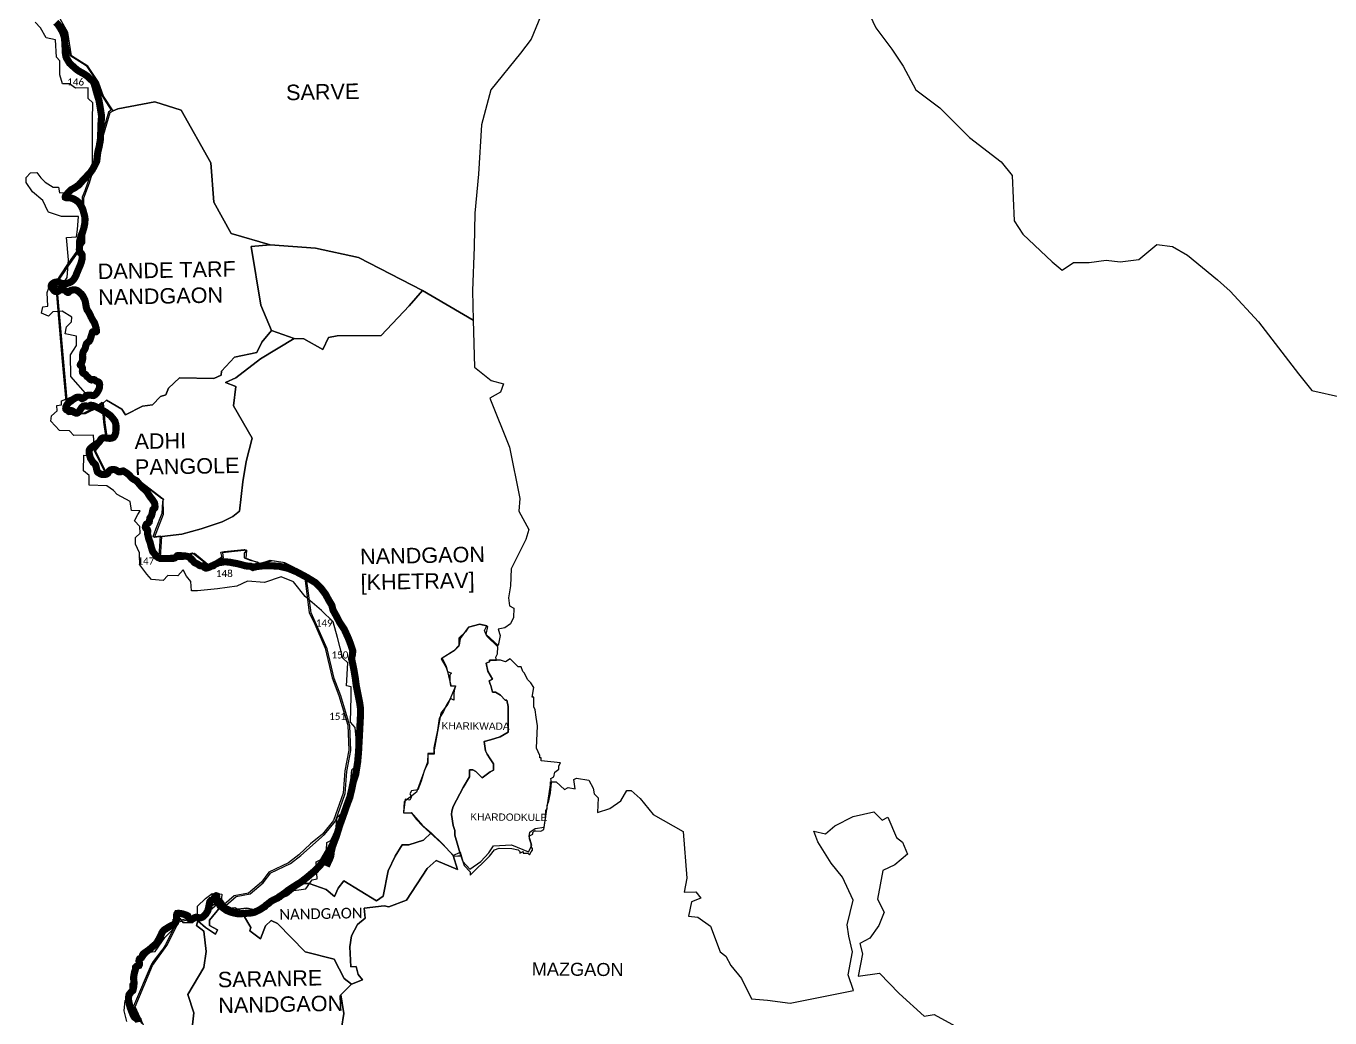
# Model space of a CAD drawing. Header units: metres. Extents: x 0 to 561379, y 0 to 4092696.
# Drawn here: x 278616 to 287780, y 2031802 to 2038773 of the extents above; entities that cross this region are included whole.
import ezdxf

# ---------------------------------------------------------------- set-up
doc = ezdxf.new("R2010")
doc.units = ezdxf.units.M
for name, color, linetype in [('ARTIFICIALLY PROTECTED', 10, 'Continuous'), ('COASTLINE', 5, 'Continuous'), ('ddddd', 7, 'Continuous'), ('DISTRICT BOUNDRY', 86, 'Continuous'), ('TALUKA BOUNDRY', 150, 'Continuous'), ('village', 32, 'Continuous'), ('VILLAGE NAME', 250, 'Continuous')]:
    doc.layers.add(name, color=color, linetype=linetype)
doc.styles.get("Standard").update_dxf_attribs({"font": 'calibri.ttf'})

msp = doc.modelspace()

# ---------------------------------------------------------------- linework, layer by layer
at = {"layer": 'ARTIFICIALLY PROTECTED', "const_width": 50, "flags": 128}
for points in [[(278957.6, 2038479.2), (278974.2, 2038465.3), (278986, 2038457.2), (279026.8, 2038434.4), (279047.8, 2038419.6), (279067, 2038401), (279080.5, 2038388.9), (279090.4, 2038377.9), (279093.1, 2038372), (279097.7, 2038355.9), (279101.9, 2038341.9), (279107.2, 2038320.8), (279107.7, 2038319.3)], [(279475.6, 2035178.1), (279476, 2035175.7), (279477.3, 2035169.1), (279479.7, 2035163.3), (279488, 2035142.8), (279488, 2035142.8), (279491.1, 2035128.2), (279496.9, 2035106.8), (279502.1, 2035089.6), (279504.9, 2035080.2), (279511, 2035073), (279529.1, 2035050.7), (279533, 2035045.6), (279542.9, 2035038), (279549.3, 2035035.8), (279558.7, 2035031.5), (279573.7, 2035030.5), (279610.3, 2035031.4), (279627.6, 2035031.7), (279627.9, 2035031.7)], [(279678.1, 2035050.3), (279678.2, 2035050.4), (279683.9, 2035052), (279692.5, 2035052.4), (279711.2, 2035050.1), (279721.2, 2035049.7), (279737.2, 2035048.2), (279744, 2035047), (279754.9, 2035044), (279767.8, 2035035.6), (279775.2, 2035029.7), (279777.7, 2035027.6), (279779, 2035022.5), (279786.8, 2035017.6), (279795.1, 2035005.5), (279801.5, 2035001), (279820, 2034992.7), (279823.4, 2034990.5), (279829, 2034985.5), (279835.8, 2034981.5), (279844.1, 2034979.3), (279860.3, 2034979.8), (279864.5, 2034977.5), (279870.2, 2034967.7), (279879, 2034963.3), (279889.9, 2034964.9), (279907.4, 2034971.4), (279921.1, 2034979.2), (279925.9, 2034978.6), (279928.5, 2034978.8), (279931, 2034979.7), (279933.5, 2034981.5), (279937.6, 2034986.6), (279964.2, 2034999.3), (279973.7, 2035002.3), (279992.8, 2035004.7), (280003.8, 2035006.7), (280021.6, 2035007.3), (280042.9, 2035005.1), (280055.2, 2035003.5), (280072.2, 2034999.8), (280094.6, 2034996), (280130.4, 2034987.3), (280144, 2034983.1), (280148.9, 2034981.8), (280159.7, 2034978.8), (280174.5, 2034977.7), (280183.5, 2034977.1), (280193.4, 2034976.2), (280210.2, 2034967.9), (280214.1, 2034969.4), (280222.8, 2034971), (280224, 2034972.6), (280245.4, 2034975.5), (280291.6, 2034980.6), (280298, 2034980.5)], [(280771.7, 2034673.9), (280773.2, 2034667.7), (280797.1, 2034625.4), (280820.1, 2034580.8), (280821, 2034579.4)], [(280903.2, 2034409.2), (280911.8, 2034382.9), (280910.1, 2034358.5), (280906.5, 2034342.8)], [(280933.6, 2034158.6), (280936.6, 2034135.7), (280941.9, 2034108.6), (280951.3, 2034062.3), (280960.8, 2034015.9), (280966.3, 2033973.7), (280965.3, 2033914.4), (280956.8, 2033752), (280952.5, 2033672.5), (280951.3, 2033658.6)], [(280951.3, 2033658.6), (280946.4, 2033602.3), (280932.8, 2033515), (280914.9, 2033460.9), (280905.8, 2033414.4), (280890.9, 2033351.7), (280873.9, 2033307.3), (280855.6, 2033254.8), (280836.5, 2033200.6), (280819.9, 2033154.5), (280794.8, 2033073.5), (280786, 2033052.1), (280768.4, 2033004), (280759.8, 2032965.7), (280759.2, 2032953.6), (280757, 2032939.4), (280750.4, 2032921.5), (280726, 2032868.8)]]:
    msp.add_lwpolyline(points, dxfattribs=at)
at = {"layer": 'COASTLINE', "const_width": 50, "flags": 128}
msp.add_lwpolyline([(278824.9, 2038799.9), (278840.7, 2038783), (278854.2, 2038762.5), (278865.3, 2038743.2), (278874.1, 2038726.3), (278882.5, 2038701.9), (278885.6, 2038687.9), (278887.5, 2038665.6), (278890.1, 2038616.5), (278891.9, 2038582), (278895.5, 2038558.6), (278901, 2038546.5), (278921.8, 2038511.6), (278949, 2038487.1), (278957.6, 2038479.2), (278974.2, 2038465.3), (278986, 2038457.2), (279026.8, 2038434.4), (279047.8, 2038419.6), (279067, 2038401), (279080.5, 2038388.9), (279090.4, 2038377.9), (279093.1, 2038372), (279097.7, 2038355.9), (279101.9, 2038341.9), (279107.2, 2038320.8), (279119.7, 2038278.4), (279128.2, 2038249.6), (279133.4, 2038220), (279138.6, 2038188.6), (279145.2, 2038147.3), (279145, 2038124), (279144.6, 2038112.5), (279143.7, 2038103.6), (279142.2, 2038092.6), (279140.2, 2038023), (279138.5, 2037984.3), (279136.5, 2037962.1), (279134.6, 2037954.8), (279133.5, 2037950.7), (279132.9, 2037946.8), (279129.8, 2037926.6), (279120.7, 2037891.7), (279117.1, 2037867.8), (279114.3, 2037838.6), (279111.4, 2037820.6), (279105, 2037808.5), (279088.4, 2037776.2), (279080.1, 2037761.5), (279073.5, 2037753), (279063.6, 2037739.2), (279052.9, 2037728.9), (279035, 2037709.9), (279020.9, 2037696.1), (278995.7, 2037666.8), (278983.9, 2037654.4), (278972.8, 2037647.3), (278957.6, 2037636.3), (278939.3, 2037626.6), (278930.4, 2037622), (278900.4, 2037589.4), (278894.1, 2037582.4), (278890.9, 2037573.5), (278891.3, 2037570), (278897, 2037567.2), (278909.7, 2037567), (278924.4, 2037565.8), (278941.1, 2037561.8), (278954.3, 2037556.1), (278967.8, 2037547.8), (278976.6, 2037541.3), (278989.6, 2037528.1), (279002.1, 2037510.8), (279014.1, 2037485.5), (279021.9, 2037457.5), (279026.9, 2037438.9), (279029.7, 2037419.8), (279029.4, 2037400.9), (279027, 2037378.2), (279022.2, 2037355.6), (279011.3, 2037320.2), (279003.9, 2037303.5), (278995.8, 2037275.3), (278992.2, 2037261.6), (278990.5, 2037250.1), (278991.7, 2037236), (278991.7, 2037219.4), (278990, 2037202.4), (278991.2, 2037190.8), (278993.3, 2037183.1), (278995.8, 2037180), (278998.4, 2037178.9), (279002.1, 2037177.5), (279006, 2037173.4), (279009.5, 2037165.8), (279010.6, 2037154.9), (279009.4, 2037135.7), (279003.8, 2037112.8), (278995.2, 2037089.9), (278988.1, 2037073.8), (278980.8, 2037055.8), (278972.5, 2037036.8), (278965.9, 2037018.7), (278958.7, 2037005.4), (278950.8, 2036993.6), (278944.9, 2036986.2), (278938.1, 2036980.3), (278928.5, 2036974), (278919, 2036969.8), (278911.7, 2036967.1), (278902.6, 2036964.3), (278894.5, 2036962.8), (278887.1, 2036962.4), (278879.1, 2036962.7), (278873.1, 2036963), (278866.6, 2036964.1), (278858.1, 2036967.3), (278850.1, 2036971), (278843.6, 2036973.9), (278835.8, 2036974.8), (278820.9, 2036972.7), (278812.7, 2036970.1), (278806, 2036965.8), (278800.6, 2036961.4), (278795.8, 2036956.5), (278793.4, 2036952.4), (278792, 2036944.8), (278793.4, 2036938.1), (278797.9, 2036932.6), (278803, 2036926.4), (278807.3, 2036920.4), (278809.8, 2036916.6), (278813.3, 2036912.4), (278818, 2036909.6), (278823.7, 2036907.6), (278829.6, 2036906.6), (278834.7, 2036906.5), (278840.8, 2036909), (278847, 2036913.3), (278854.7, 2036918.1), (278861.6, 2036920.8), (278866.9, 2036921.1), (278874.7, 2036920.4), (278884.6, 2036917.4), (278890.4, 2036914.6), (278896.9, 2036909.1), (278903.8, 2036903.6), (278907.6, 2036901.6), (278911.5, 2036901), (278913.7, 2036901.6), (278918, 2036906), (278922.5, 2036910.8), (278928.3, 2036914.1), (278933.5, 2036916.3), (278941.5, 2036918), (278950.1, 2036919), (278959.6, 2036919), (278967.1, 2036917.3), (278975.3, 2036914), (278985, 2036907.3), (278994.5, 2036899.2), (279004.7, 2036889.4), (279013.6, 2036877.9), (279021.2, 2036863), (279027.7, 2036851.2), (279031.9, 2036836.3), (279035.6, 2036816.4), (279037.9, 2036799.2), (279044.2, 2036779.3), (279055, 2036764.1), (279066.2, 2036743.1), (279070.8, 2036731.4), (279081.9, 2036710.1), (279095.4, 2036689), (279102.4, 2036670), (279107.1, 2036652.9), (279109.3, 2036640.8), (279109.3, 2036626.4), (279107.7, 2036625), (279100.8, 2036624.3), (279095.2, 2036625.6), (279088.9, 2036626.1), (279084.8, 2036624.8), (279082.1, 2036621.7), (279073.6, 2036594.4), (279067.6, 2036574.7), (279064.7, 2036566.6), (279060.1, 2036558.6), (279053.8, 2036553.9), (279049.9, 2036550.9), (279042.5, 2036543.7), (279039.1, 2036538.6), (279034.2, 2036522.5), (279032.5, 2036512.9), (279029.9, 2036504.5), (279027.1, 2036499.3), (279021.1, 2036491.6), (279017.3, 2036484.9), (279014.8, 2036477), (279012.6, 2036460.5), (279013.9, 2036443.6), (279013.6, 2036434.4), (279011.5, 2036422.6), (279008.8, 2036413.1), (279003.8, 2036403.7), (279000.6, 2036399), (278997.9, 2036394.8), (278996.9, 2036392.4), (278997.1, 2036389.7), (278998.7, 2036387.8), (279003.1, 2036385.4), (279007.3, 2036381.1), (279011.7, 2036370.2), (279012.9, 2036357.8), (279011.2, 2036347.8), (279012.1, 2036340.3), (279014.5, 2036335.8), (279018.9, 2036332.5), (279025.2, 2036328.9), (279031.5, 2036325.8), (279035.8, 2036322.3), (279038.8, 2036317.6), (279044.2, 2036309.6), (279049.9, 2036305.9), (279059.3, 2036297.3), (279063.8, 2036292.8), (279069.5, 2036288.2), (279076.1, 2036286.1), (279083.7, 2036288.3), (279087.9, 2036288.8), (279092.8, 2036288.6), (279098, 2036286.2), (279104, 2036281.1), (279108.9, 2036277.6), (279114, 2036275.6), (279120.4, 2036273.1), (279125.7, 2036270.2), (279129.1, 2036267.1), (279132.1, 2036260.2), (279132.7, 2036253.3), (279132.5, 2036248.7), (279131.3, 2036232.8), (279128.9, 2036224.5), (279124.5, 2036214.1), (279120.9, 2036207.1), (279113.9, 2036196.7), (279108.5, 2036189.6), (279103.1, 2036184.5), (279097.2, 2036179.8), (279092.9, 2036177.1), (279088.3, 2036176), (279077, 2036177.6), (279067.3, 2036179), (279057.4, 2036179.2), (279050.8, 2036178.7), (279043.8, 2036177.4), (279035.8, 2036173.6), (279032.8, 2036169), (279026.5, 2036163.5), (279021.1, 2036159.8), (279015.2, 2036157.4), (279011.2, 2036155.5), (279008.7, 2036154.9), (279005.3, 2036156.9), (279001.6, 2036160), (278996.4, 2036163.3), (278991.4, 2036164.9), (278979.7, 2036164.9), (278968.9, 2036162.6), (278957.8, 2036156.5), (278939.8, 2036144.7), (278929.7, 2036136.5), (278920.6, 2036130.6), (278911.6, 2036121.7), (278905.3, 2036114.8), (278897.3, 2036101.4), (278894.9, 2036095.6), (278894.2, 2036086.2), (278895.2, 2036081), (278898.2, 2036077.1), (278902.1, 2036074.8), (278908.8, 2036072.9), (278918.1, 2036072.5), (278929.4, 2036071.7), (278938.9, 2036068.9), (278946, 2036064.9), (278953.5, 2036058.3), (278960, 2036055.7), (278967.6, 2036052.9), (278975, 2036053.6), (278978.9, 2036055.3), (278985.1, 2036059.9), (278990.3, 2036066.2), (278995.2, 2036075.1), (279001.4, 2036084.4), (279005.8, 2036091.3), (279011.5, 2036096.8), (279018.5, 2036101.6), (279028.8, 2036103.4), (279036.3, 2036103.4), (279041.8, 2036102.4), (279050.1, 2036100.9), (279053.9, 2036101.6), (279059.9, 2036103.6), (279068.5, 2036107.3), (279076.1, 2036107.3), (279085.2, 2036106.3), (279096.4, 2036102.2), (279109.8, 2036095.9), (279135.6, 2036082.7), (279175.8, 2036059.1), (279207.5, 2036036.3), (279224.7, 2036016.9), (279240, 2035996.5), (279247.2, 2035972.6), (279248, 2035944.7), (279246.7, 2035918.6), (279240.3, 2035897.4), (279235.9, 2035890.1), (279228.8, 2035881.8), (279223.4, 2035879.3), (279214.8, 2035876.3), (279208.4, 2035875.9), (279199.3, 2035875.9), (279189.9, 2035876.8), (279181.5, 2035877.8), (279173.2, 2035879), (279165.7, 2035879.3), (279156.9, 2035878.6), (279148.9, 2035875.9), (279144.3, 2035872.5), (279139.9, 2035866.4), (279134.7, 2035857.7), (279129.8, 2035849.8), (279120.8, 2035842.9), (279104.6, 2035831.9), (279090.9, 2035823.9), (279073.1, 2035810.2), (279065.6, 2035801.7), (279061.7, 2035796.4), (279059.8, 2035792), (279058.5, 2035782.2), (279059, 2035770.3), (279061.2, 2035760.4), (279068.4, 2035735), (279079.2, 2035718.1), (279085.9, 2035706.9), (279092.7, 2035701.4), (279097.9, 2035696.7), (279102, 2035691.3), (279104.9, 2035684.7), (279107.1, 2035677.8), (279109.1, 2035670), (279111.4, 2035659.3), (279114, 2035648.8), (279116.6, 2035641), (279121.1, 2035636.3), (279131.2, 2035630), (279139.4, 2035625.4), (279148.2, 2035622.2), (279158.1, 2035621.4), (279172.3, 2035621.9), (279182.1, 2035624.6), (279191, 2035630.8), (279193.5, 2035634.8), (279197.9, 2035643.7), (279202.2, 2035647.7), (279210.2, 2035653.8), (279216.6, 2035655.4), (279226.1, 2035656.5), (279236.7, 2035655.7), (279244.5, 2035653.9), (279252.1, 2035650.3), (279258.5, 2035644.9), (279264.8, 2035640.9), (279269.1, 2035639.8), (279277.3, 2035639.8), (279283.1, 2035643.1), (279291.3, 2035645.5), (279299.8, 2035645.8), (279309.6, 2035639.7), (279319.6, 2035634.1), (279329.6, 2035626.3), (279339.1, 2035618.3), (279347.1, 2035610), (279358.6, 2035596.9), (279370.3, 2035588.5), (279383.7, 2035581.5), (279392.7, 2035576.4), (279401.7, 2035566.1), (279410.4, 2035555.2), (279428.2, 2035533.8), (279440.2, 2035523.8), (279461.6, 2035504.9), (279467.7, 2035496.2), (279476.9, 2035480.6), (279488.9, 2035462.6), (279502.5, 2035446.6), (279512.3, 2035431.4), (279518.8, 2035420.4), (279521.3, 2035406.8), (279521.6, 2035393.4), (279521.4, 2035387.6), (279519, 2035383.9), (279515, 2035381), (279510.4, 2035378.1), (279507.5, 2035374.7), (279505.6, 2035369.4), (279501.3, 2035346.7), (279496.7, 2035330.5), (279490, 2035321.1), (279485.6, 2035314.4), (279483.7, 2035300.5), (279481.2, 2035287.7), (279476.7, 2035282.1), (279470.8, 2035277.9), (279462.4, 2035273.5), (279457.4, 2035265.6), (279454.5, 2035256), (279453.9, 2035250.7), (279456.5, 2035244.9), (279463.4, 2035238.5), (279468.8, 2035232.8), (279470.6, 2035226.9), (279471, 2035221.1), (279469.5, 2035214.3), (279469.1, 2035209.2), (279469.9, 2035202.3), (279474.1, 2035185.6), (279476, 2035175.7), (279477.3, 2035169.1), (279479.7, 2035163.3), (279488, 2035142.8), (279488, 2035142.8), (279491.1, 2035128.2), (279496.9, 2035106.8), (279502.1, 2035089.6), (279504.9, 2035080.2), (279511, 2035073), (279529.1, 2035050.7), (279533, 2035045.6), (279542.9, 2035038), (279549.3, 2035035.8), (279558.7, 2035031.5), (279573.7, 2035030.5), (279610.3, 2035031.4), (279627.6, 2035031.7), (279650, 2035032.1), (279660.6, 2035034.7), (279672.8, 2035043.6), (279678.2, 2035050.4), (279683.9, 2035052), (279692.5, 2035052.4), (279711.2, 2035050.1), (279721.2, 2035049.7), (279737.2, 2035048.2), (279744, 2035047), (279754.9, 2035044), (279767.8, 2035035.6), (279775.2, 2035029.7), (279777.7, 2035027.6), (279779, 2035022.5), (279786.8, 2035017.6), (279795.1, 2035005.5), (279801.5, 2035001), (279820, 2034992.7), (279823.4, 2034990.5), (279829, 2034985.5), (279835.8, 2034981.5), (279844.1, 2034979.3), (279860.3, 2034979.8), (279864.5, 2034977.5), (279870.2, 2034967.7), (279879, 2034963.3), (279889.9, 2034964.9), (279907.4, 2034971.4), (279921.1, 2034979.2), (279925.9, 2034978.6), (279928.5, 2034978.8), (279931, 2034979.7), (279933.5, 2034981.5), (279937.6, 2034986.6), (279964.2, 2034999.3), (279973.7, 2035002.3), (279992.8, 2035004.7), (280003.8, 2035006.7), (280021.6, 2035007.3), (280042.9, 2035005.1), (280055.2, 2035003.5), (280072.2, 2034999.8), (280094.6, 2034996), (280130.4, 2034987.3), (280144, 2034983.1), (280148.9, 2034981.8), (280159.7, 2034978.8), (280174.5, 2034977.7), (280183.5, 2034977.1), (280193.4, 2034976.2), (280210.2, 2034967.9), (280214.1, 2034969.4), (280222.8, 2034971), (280224, 2034972.6), (280245.4, 2034975.5), (280291.6, 2034980.6), (280338, 2034979.8), (280395.8, 2034976.3), (280458.2, 2034961.7), (280515, 2034938.1), (280589.9, 2034897.9), (280650.2, 2034860.7), (280689, 2034821.8), (280721.7, 2034778.1), (280741.1, 2034741.5), (280764.7, 2034702), (280773.2, 2034667.7), (280797.1, 2034625.4), (280820.1, 2034580.8), (280853.2, 2034531.1), (280879.8, 2034472.5), (280895.8, 2034431.5), (280911.8, 2034382.9), (280910.1, 2034358.5), (280903, 2034327.6), (280909.7, 2034297.7), (280920.6, 2034244.4), (280928.9, 2034194.7), (280936.6, 2034135.7), (280941.9, 2034108.6), (280951.3, 2034062.3), (280960.8, 2034015.9), (280966.3, 2033973.7), (280965.3, 2033914.4), (280956.8, 2033752), (280952.5, 2033672.5), (280946.4, 2033602.3), (280932.8, 2033515), (280914.9, 2033460.9), (280905.8, 2033414.4), (280890.9, 2033351.7), (280873.9, 2033307.3), (280855.6, 2033254.8), (280836.5, 2033200.6), (280819.9, 2033154.5), (280794.8, 2033073.5), (280786, 2033052.1), (280747, 2032975.9), (280719.4, 2032922.5), (280688.8, 2032882), (280650.7, 2032841), (280594.9, 2032793.8), (280550.1, 2032758.2), (280503.9, 2032729.4), (280476.1, 2032711.1), (280456.8, 2032698.7), (280437.8, 2032682.9), (280424.5, 2032673.6), (280416, 2032667), (280394.7, 2032653.6), (280385.9, 2032646.1), (280367.5, 2032637), (280361.2, 2032634.1), (280351.7, 2032629.4), (280340.1, 2032623.3), (280332.6, 2032618), (280317.9, 2032605.4), (280301.6, 2032593.9), (280294.1, 2032584.6), (280282.6, 2032578.4), (280269.8, 2032569.4), (280255.1, 2032560.8), (280222.6, 2032545.3), (280202.3, 2032540.2), (280184.1, 2032538.5), (280147.9, 2032536.1), (280120.1, 2032533.7), (280102.4, 2032534.2), (280080.2, 2032538.4), (280056, 2032544.6), (280024.5, 2032557.4), (279997.6, 2032576.7), (279979.2, 2032589.3), (279971.3, 2032604.8), (279963.6, 2032611.6), (279961.8, 2032616.2), (279960.8, 2032620.1), (279960.4, 2032624.4), (279959.9, 2032629.7), (279959, 2032635.4), (279956.9, 2032640.1), (279954.9, 2032646), (279955.4, 2032651.8), (279955.3, 2032656), (279954.4, 2032659.7), (279951.4, 2032660.6), (279945.3, 2032657.1), (279941.4, 2032652.8), (279938.9, 2032647.6), (279935.4, 2032641), (279930.4, 2032633.6), (279921.9, 2032629.9), (279916.4, 2032628.5), (279906.3, 2032616.7), (279900.2, 2032584.4), (279892.7, 2032554.7), (279880, 2032533.9), (279862.8, 2032516.1), (279853.6, 2032509.2), (279843, 2032505.7), (279834.1, 2032505.3), (279822.3, 2032508.5), (279814.2, 2032509.8), (279806, 2032508.6), (279798.7, 2032505.3), (279792, 2032501), (279785, 2032497.8), (279773.1, 2032495.8), (279766.2, 2032496.5), (279761.3, 2032500.3), (279758.4, 2032506.1), (279756.1, 2032510.4), (279751.6, 2032519.5), (279733.9, 2032527.5), (279714.2, 2032533.4), (279702.3, 2032535.2), (279692.1, 2032536.7), (279685.1, 2032537.1), (279677.6, 2032536.1), (279674.9, 2032531.8), (279673.2, 2032525), (279673.6, 2032512.3), (279673.6, 2032499.3), (279670.7, 2032482.8), (279665.9, 2032471.4), (279661, 2032465.1), (279656.9, 2032461.1), (279648.3, 2032455.6), (279639.5, 2032451.7), (279629.1, 2032446.8), (279607.5, 2032434.1), (279598.3, 2032427.7), (279590.7, 2032423.4), (279582.3, 2032416.8), (279575.6, 2032408.7), (279569.2, 2032397.6), (279564.4, 2032385.4), (279558.7, 2032373.4), (279552.5, 2032362), (279543.5, 2032346), (279536.3, 2032333.6), (279527, 2032320.9), (279514.7, 2032311.1), (279493.8, 2032292.5), (279482.8, 2032283.2), (279466.6, 2032271.6), (279454.4, 2032262.7), (279443.1, 2032254.6), (279435.2, 2032246.4), (279433.2, 2032240.1), (279431.2, 2032231.7), (279427.8, 2032225.8), (279418.9, 2032220.1), (279413.6, 2032217.9), (279410.2, 2032210.8), (279408.9, 2032202), (279410.6, 2032195.5), (279412.8, 2032189.4), (279413.2, 2032183.7), (279412.5, 2032177.2), (279409.5, 2032170.5), (279391.1, 2032164.3), (279384.8, 2032157.7), (279384.1, 2032152.6), (279384.1, 2032142.8), (279382.6, 2032135.9), (279378.2, 2032124), (279376.6, 2032115.2), (279371.7, 2032089.5), (279371.4, 2032073.9), (279373.2, 2032066.4), (279373.9, 2032057.1), (279374.1, 2032046.8), (279373.5, 2032025.6), (279370.7, 2032013.7), (279368.5, 2032002.9), (279366.6, 2031995.2), (279356.4, 2031985.5), (279346.9, 2031975.3), (279340, 2031966), (279337.2, 2031955), (279334.9, 2031936.6), (279335.6, 2031927), (279338.8, 2031913.8), (279342.5, 2031894), (279347.5, 2031874.7), (279357.3, 2031849.1), (279363.1, 2031834.6), (279368.6, 2031821.5), (279371.6, 2031814.9), (279377.1, 2031806.8), (279393.2, 2031796), (279404.6, 2031785.9), (279407.2, 2031772.6)], dxfattribs=at)
at = {"layer": 'DISTRICT BOUNDRY'}
msp.add_polyline3d([(278864.2, 2038788.5, 0), (278897.5, 2038731.9, 0), (278899.5, 2038708.7, 0), (278900.6, 2038697.7, 0), (278923.8, 2038568.2, 0), (279037.8, 2038495.6, 0), (279112.9, 2038384.8, 0), (279147.4, 2038286.2, 0), (279214.9, 2038182, 0), (279195.4, 2038169.2, 0), (279145.7, 2038000.3, 0), (279071.2, 2037744, 0), (279050.2, 2037675.7, 0), (279028.2, 2037614.7, 0), (279010.2, 2037571.5, 0), (279016.2, 2037255.4, 0), (278901.7, 2037092.2, 0), (278821.9, 2036971, 0), (278836.4, 2036800, 0), (278864.3, 2036472.1, 0), (278866.9, 2036441.2, 0), (278901.6, 2036056.1, 0), (278902.4, 2036046.9, 0), (278913.1, 2036047.4, 0), (279020, 2036052.3, 0), (279111.1, 2036096.6, 0), (279148.1, 2036129.4, 0), (279159.8, 2035988.6, 0), (279173.7, 2035893.5, 0), (279092.4, 2035792.2, 0), (279165, 2035647.6, 0), (279210.8, 2035638.8, 0), (279245.7, 2035662.5, 0), (279324.3, 2035641.6, 0), (279568.2, 2035454, 0), (279582.1, 2035447, 0), (279575.4, 2035428.9, 0), (279568.8, 2035348.3, 0), (279524.8, 2035234.2, 0), (279506.4, 2035183.7, 0), (279558.9, 2035190.5, 0), (279548.2, 2035045.6, 0), (279628.7, 2035024.4, 0), (279707.2, 2035027.7, 0), (279723.5, 2035055.3, 0), (279786.3, 2035071.7, 0), (279869.2, 2035004.3, 0), (279880.5, 2034992.7, 0), (279894.8, 2034991.2, 0), (279916.3, 2034995.6, 0), (279988.7, 2035040.7, 0), (279992.7, 2035047.8, 0), (279983.4, 2035075.6, 0), (280008.7, 2035079.6, 0), (280147.6, 2035093.1, 0), (280154.1, 2035093.2, 0), (280157.5, 2035074.6, 0), (280147.8, 2035068.2, 0), (280149.2, 2035035.8, 0), (280191.4, 2035018.4, 0), (280240.8, 2035008.3, 0), (280259.5, 2034996.2, 0), (280330.9, 2035018.5, 0), (280420.9, 2035004.5, 0), (280567.6, 2034929.8, 0), (280569.2, 2034930.9, 0), (280606.1, 2034652.1, 0), (280644.5, 2034569.2, 0), (280717.6, 2034399.6, 0), (280766.7, 2034192.8, 0), (280814.2, 2034069, 0), (280876, 2033859.7, 0), (280883.2, 2033685, 0), (280856, 2033538.6, 0), (280844.1, 2033382.4, 0), (280776.6, 2033188.8, 0), (280698.5, 2033094.4, 0), (280614.7, 2033025.4, 0), (280533.1, 2032948.9, 0), (280459.8, 2032892.8, 0), (280321.9, 2032826.7, 0), (280270.3, 2032757.1, 0), (280178.1, 2032678.7, 0), (280079.3, 2032659.8, 0), (280007.5, 2032598.2, 0), (280005.3, 2032599.2, 0), (280003.5, 2032599.3, 0), (279969.5, 2032648.4, 0), (279932.5, 2032595.7, 0), (279898.1, 2032565.6, 0), (279849.5, 2032523.2, 0), (279678, 2032482.5, 0), (279676.7, 2032481, 0), (279594.8, 2032316.3, 0), (279574.2, 2032282.2, 0), (279570.8, 2032278.2, 0), (279508.1, 2032199, 0), (279493.9, 2032175.5, 0), (279370.7, 2031885.1, 0), (279426.9, 2031763.1, 0)], dxfattribs=at)
at = {"layer": 'TALUKA BOUNDRY'}
for points in [[(284525.6, 2038894.8, 0), (284589.1, 2038760.8, 0), (284700.4, 2038611.5, 0), (284781.1, 2038492.2, 0), (284869.6, 2038325.3, 0), (285037.8, 2038197.6, 0), (285247.5, 2037990.9, 0), (285468.8, 2037819.6, 0), (285546.9, 2037724, 0), (285560.3, 2037404, 0), (285621.4, 2037311.5, 0), (285828.4, 2037115.3, 0), (285898.5, 2037058.2, 0), (285978.2, 2037110.6, 0), (286088.5, 2037112.3, 0), (286207.4, 2037128.8, 0), (286306.1, 2037115.8, 0), (286436.4, 2037132.2, 0), (286561.9, 2037237.4, 0), (286672, 2037224.3, 0), (286778.7, 2037163.9, 0), (286988.8, 2036989.8, 0), (287078.4, 2036908.8, 0), (287276.7, 2036693.4, 0), (287558.1, 2036329, 0), (287558.1, 2036329, 0), (287652.9, 2036212.5, 0), (287652.9, 2036212.5, 0), (287861.6, 2036165.8, 0)], [(279323.4, 2031776.4, 0), (279304.5, 2031852.2, 0), (279312.4, 2031924.6, 0), (279343.8, 2031949.4, 0), (279346.2, 2032039.7, 0), (279382.1, 2032089.7, 0), (279386, 2032179.9, 0), (279427.2, 2032197.2, 0), (279483.1, 2032263.2, 0), (279522.7, 2032268.7, 0), (279591.7, 2032367.1, 0), (279653.2, 2032430.1, 0), (279649.8, 2032496.7, 0), (279696.5, 2032503.6, 0), (279717.3, 2032472.3, 0), (279788, 2032472.9, 0), (279820.9, 2032502.2, 0), (279820.5, 2032588.1, 0), (279820.5, 2032588.1, 0), (279876.2, 2032642.2, 0), (279876.2, 2032642.2, 0), (279923.2, 2032675.7, 0), (279991.1, 2032672, 0), (279986.1, 2032608.4, 0), (280026.7, 2032570.9, 0), (280081.9, 2032577.7, 0), (280154.9, 2032538.3, 0), (280226.9, 2032528.6, 0), (280284, 2032578.3, 0), (280332.8, 2032637, 0), (280412, 2032637.6, 0), (280464.9, 2032693.2, 0), (280582.4, 2032708.2, 0), (280625.6, 2032772.8, 0), (280662.4, 2032779.8, 0), (280653.9, 2032899.1, 0), (280688, 2032916.5, 0), (280726.9, 2032982.7, 0), (280730.4, 2033035.9, 0), (280757.4, 2033048.9, 0), (280792.2, 2033124.1, 0), (280803.1, 2033212, 0), (280833, 2033238.3, 0), (280863.5, 2033301.7, 0), (280893.1, 2033424.2, 0), (280905.8, 2033545.5, 0), (280935.9, 2033576.2, 0), (280935.3, 2033770.2, 0), (280929, 2033844.3, 0), (280896.9, 2033881.7, 0), (280900.4, 2034060.8, 0), (280899.8, 2034128.9, 0), (280868.8, 2034136.7, 0), (280877.6, 2034296.5, 0), (280842.7, 2034331, 0), (280804.8, 2034475, 0), (280773.5, 2034586.4, 0), (280692.4, 2034665.8, 0), (280576.2, 2034763.4, 0), (280495.4, 2034866.5, 0), (280408.2, 2034901.6, 0), (280291.8, 2034862.9, 0), (280171.8, 2034871.7, 0), (280096.4, 2034835.5, 0), (279960.5, 2034817.9, 0), (279820.4, 2034803.2, 0), (279779.4, 2034803.6, 0), (279773.1, 2034870.3, 0), (279742.5, 2034906.2, 0), (279718.9, 2034950.9, 0), (279681.7, 2034909.9, 0), (279611.1, 2034912.2, 0), (279578.1, 2034875.5, 0), (279496.2, 2034882.4, 0), (279464.1, 2034921.3, 0), (279415.4, 2034985.5, 0), (279412.1, 2035069.9, 0), (279384.6, 2035131, 0), (279385.1, 2035178.3, 0), (279416.6, 2035209.1, 0), (279414.3, 2035256.5, 0), (279378, 2035295.4, 0), (279401.1, 2035341, 0), (279418.4, 2035366, 0), (279357.6, 2035368.2, 0), (279347, 2035430.5, 0), (279255.7, 2035481.2, 0), (279255.7, 2035481.2, 0), (279230.6, 2035508.1, 0), (279184.3, 2035541.2, 0), (279058.6, 2035547.1, 0), (279058, 2035615.2, 0), (279020.2, 2035646.8, 0), (279020.2, 2035646.8, 0), (279021.4, 2035756.3, 0), (279061, 2035754.4, 0), (279094.3, 2035826.5, 0), (279089.5, 2035897.7, 0), (278951, 2035896.3, 0), (278921.7, 2035929.2, 0), (278851, 2035930, 0), (278789.6, 2035997.4, 0), (278794.2, 2036032.9, 0), (278834.2, 2036069.4, 0), (278831.8, 2036106.5, 0), (278864.4, 2036110.5, 0), (278864.7, 2036138.7, 0), (278941.4, 2036168.9, 0), (279048.9, 2036173.5, 0), (278929.5, 2036311.2, 0), (278927.8, 2036461.5, 0), (278969.5, 2036527.6, 0), (278970.3, 2036594.2, 0), (278891.3, 2036609.9, 0), (278900.4, 2036660.2, 0), (278934.7, 2036695.3, 0), (278936.5, 2036727.9, 0), (278936.5, 2036727.9, 0), (278869.1, 2036768.6, 0), (278802.7, 2036765, 0), (278772.6, 2036734.2, 0), (278723.4, 2036755.5, 0), (278732.4, 2036799.8, 0), (278767.8, 2036803.9, 0), (278764.7, 2036900.1, 0), (278774.9, 2036934.1, 0), (278864.1, 2036947.9, 0), (278904.4, 2037006.6, 0), (278912.9, 2037130.9, 0), (278900.6, 2037286.5, 0), (278969.9, 2037291.6, 0), (278976.1, 2037344.1, 0), (278984.2, 2037434.4, 0), (278864.1, 2037434.3, 0), (278772.6, 2037464.9, 0), (278769.8, 2037466.5, 0), (278734, 2037546.8, 0), (278661.2, 2037608.4, 0), (278616.7, 2037672.6, 0), (278615.7, 2037708.1, 0), (278647.2, 2037741.8, 0), (278691, 2037744.3, 0), (278718.9, 2037706.9, 0), (278751, 2037676.9, 0), (278807.1, 2037640.7, 0), (278843.9, 2037640.3, 0), (278850.5, 2037601.7, 0), (278938.1, 2037603.7, 0), (279011, 2037671, 0), (279052.8, 2037737.1, 0), (279081.5, 2037779.7, 0), (279083.1, 2038114.1, 0), (279085.3, 2038234.3, 0), (279053.2, 2038264.2, 0), (279051.2, 2038338.3, 0), (278962.2, 2038336.4, 0), (278921.5, 2038367.9, 0), (278872.1, 2038367, 0), (278853, 2038429.4, 0), (278852.7, 2038528.6, 0), (278829, 2038554.1, 0), (278821.9, 2038677.1, 0), (278757.1, 2038691.1, 0), (278716.9, 2038759.7, 0), (278679.2, 2038800.1, 0)]]:
    msp.add_polyline3d(points, dxfattribs=at)
at = {"layer": 'village'}
for points in [[(281882.5, 2034137.2), (281876.9, 2034148.4), (281871.5, 2034170.8), (281894, 2034181.9), (281860.8, 2034238.1), (281850.1, 2034294.2), (281872.6, 2034305.2), (281872.6, 2034316.4), (281883.8, 2034316.3), (281921.6, 2034316), (281917.6, 2034338.5), (281929, 2034360.8), (281931.5, 2034410.9), (281854.2, 2034486.2), (281837.7, 2034525.5), (281854.2, 2034557.9), (281804.5, 2034570.5), (281726, 2034548.7), (281703.4, 2034515.4), (281658.3, 2034471), (281657.9, 2034415), (281624, 2034381.7), (281534.1, 2034326.5), (281567.2, 2034264.8), (281578.1, 2034236.7), (281605.1, 2034225.8), (281594.3, 2034213.4), (281593.2, 2034163), (281599.7, 2034135.9), (281633.3, 2034135.6), (281625.6, 2034102.2), (281621.6, 2034079.7), (281621.3, 2034035), (281599, 2034046.4), (281570.7, 2034001.9), (281550.1, 2033956.4), (281518.5, 2033906.6), (281507.7, 2033823.4), (281480.9, 2033699.1), (281484, 2033655.8), (281439.3, 2033656.1), (281438.8, 2033589), (281416, 2033544.5), (281393, 2033466.4), (281370.2, 2033405), (281324.4, 2033397.2), (281314, 2033377.5), (281325, 2033355), (281313.7, 2033332.8), (281280.2, 2033338.6), (281268.2, 2033243.6), (281324.1, 2033243.2), (281357.3, 2033198.2), (281401.7, 2033153.1), (281532.3, 2033031.7), (281623.7, 2032938.8), (281649.3, 2032940.8), (281671.7, 2032940.6), (281628, 2033086.5), (281628.3, 2033120.1), (281617.4, 2033153.8), (281606.7, 2033232.2), (281606.9, 2033254.6), (281618.4, 2033288.1), (281686.6, 2033422), (281732.3, 2033495.8), (281732.3, 2033544.8), (281754.7, 2033544.6), (281777, 2033533.3), (281821.5, 2033488.2), (281857.9, 2033518.4), (281877.8, 2033532.5), (281900.3, 2033543.5), (281900.6, 2033588.3), (281878.5, 2033622.1), (281856.4, 2033655.8), (281845.3, 2033678.3), (281834.7, 2033745.6), (281879.5, 2033756.4), (281946.9, 2033778.3), (282003.1, 2033811.5), (282004.2, 2033957.1), (282004.5, 2033990.6), (281993.7, 2034035.5), (281982.4, 2034035.6), (281949.1, 2034069.5), (281915.7, 2034092.1), (281893.3, 2034092.3)], [(282267.2, 2033204.7), (282267.7, 2033260.7), (282278.9, 2033271.9), (282279.1, 2033294.2), (282290.6, 2033327.7), (282302.2, 2033383.7), (282308.3, 2033456.4), (282303, 2033484.5), (282325.5, 2033495.5), (282331.3, 2033529), (282359.5, 2033551.2), (282359.6, 2033573.6), (282371, 2033595.9), (282236.7, 2033608.1), (282236.9, 2033630.5), (282225.7, 2033630.6), (282225.9, 2033647.4), (282203.8, 2033698), (282209.9, 2033854.4), (282199.9, 2033916.3), (282194.7, 2033966.8), (282183.7, 2033989.3), (282184.2, 2034056.4), (282173, 2034056.5), (282184.7, 2034123.7), (282162.6, 2034157.4), (282140.4, 2034180), (282118.3, 2034224.9), (282107.2, 2034236.2), (282096.2, 2034269.9), (282073.8, 2034270.1), (282018.3, 2034326.5), (281984.5, 2034304.3), (281951, 2034315.8), (281921.6, 2034316), (281883.8, 2034316.3), (281872.6, 2034316.4), (281872.6, 2034305.2), (281850.1, 2034294.2), (281860.8, 2034238.1), (281894, 2034181.9), (281871.5, 2034170.8), (281876.9, 2034148.4), (281882.5, 2034137.2), (281893.3, 2034092.3), (281915.7, 2034092.1), (281949.1, 2034069.5), (281982.4, 2034035.6), (281993.7, 2034035.5), (282004.5, 2033990.6), (282004.2, 2033957.1), (282003.1, 2033811.5), (281946.9, 2033778.3), (281879.5, 2033756.4), (281834.7, 2033745.6), (281845.3, 2033678.3), (281856.4, 2033655.8), (281878.5, 2033622.1), (281900.6, 2033588.3), (281900.3, 2033543.5), (281877.8, 2033532.5), (281857.9, 2033518.4), (281821.5, 2033488.2), (281777, 2033533.3), (281754.7, 2033544.6), (281732.3, 2033544.8), (281732.3, 2033495.8), (281686.6, 2033422), (281618.4, 2033288.1), (281606.9, 2033254.6), (281606.7, 2033232.2), (281617.4, 2033153.8), (281628.3, 2033120.1), (281628, 2033086.5), (281671.7, 2032940.6), (281693.6, 2032873.2), (281737.9, 2032828.1), (281737.9, 2032805.7), (281873.2, 2032939.1), (281907.2, 2032983.6), (281940.9, 2032994.5), (282030.4, 2032993.8), (282075.2, 2032982.3), (282086.3, 2032971), (282086.2, 2032959.8), (282108.6, 2032970.8), (282108.6, 2032959.6), (282142.2, 2032959.4), (282153.3, 2032948.1), (282164.7, 2032970.4), (282175.9, 2032981.5), (282176, 2032992.7), (282164.9, 2033004), (282165.1, 2033026.4), (282154.1, 2033060.1), (282154.3, 2033082.4), (282176.8, 2033093.5), (282176.9, 2033104.7), (282188.1, 2033115.8), (282199.4, 2033115.7), (282232.9, 2033115.4), (282255.4, 2033126.5)]]:
    msp.add_lwpolyline(points, close=True, dxfattribs=at)
for points in [[(282279.5, 2038962.9, 0), (282164.5, 2038682.2, 0), (282091.2, 2038582.3, 0), (281882.7, 2038326.1, 0), (281817, 2038079.8, 0), (281794.5, 2037733.3, 0), (281768.8, 2037458.5, 0), (281765.1, 2037221.8, 0), (281752.7, 2036913.2, 0), (281758.7, 2036707.1, 0), (281402.2, 2036914, 0), (280952.9, 2037147.6, 0), (280648.8, 2037211.3, 0), (280330.8, 2037235.4, 0), (280056.9, 2037315.6, 0), (279935.4, 2037535.5, 0), (279913.3, 2037812.2, 0), (279705.2, 2038181.1, 0), (279520.3, 2038240.6, 0), (279261.4, 2038191.8, 0), (279227.1, 2038177.4, 0), (279159.5, 2038281.6, 0), (279124.9, 2038380.1, 0), (279049.7, 2038490.9, 0), (278935.5, 2038563.4, 0), (278909.2, 2038727.2, 0), (278854.2, 2038823.8, 0)], [(280800.1, 2031522.7, 0), (280848.8, 2031831.9, 0), (280828.3, 2031964.1, 0), (280902.2, 2032040.1, 0), (280979.6, 2032070.7, 0), (280950.1, 2032107.7, 0), (280936.3, 2032163.1, 0), (280898, 2032161.3, 0), (280892.2, 2032301.7, 0), (280902.7, 2032377.8, 0), (280946.1, 2032459, 0), (281000, 2032504, 0), (280991.6, 2032573.8, 0), (281133.3, 2032590.7, 0), (281166, 2032583.6, 0), (281289.2, 2032629.8, 0), (281434.1, 2032852.2, 0), (281498.5, 2032907.5, 0), (281647.8, 2032844, 0), (281616.5, 2032944.4, 0), (281665.6, 2032966.5, 0), (281684.3, 2032901.4, 0), (281734, 2032846.4, 0), (281811.9, 2032901.6, 0), (281869.1, 2032961.6, 0), (281901.9, 2033010.9, 0), (282027.3, 2033017.6, 0), (282148, 2032968.2, 0), (282169.9, 2033014.4, 0), (282151.9, 2033077.1, 0), (282156.5, 2033108.3, 0), (282193.3, 2033133, 0), (282257.2, 2033143, 0), (282302.1, 2033439, 0), (282300.6, 2033461.8, 0), (282342, 2033461.6, 0), (282400, 2033406.7, 0), (282425.5, 2033422, 0), (282476, 2033411, 0), (282465.5, 2033477.5, 0), (282483.3, 2033487.3, 0), (282571.5, 2033474.1, 0), (282602.4, 2033417.6, 0), (282607.7, 2033377, 0), (282635.4, 2033348.3, 0), (282632.4, 2033246.4, 0), (282717.8, 2033273.4, 0), (282795.1, 2033328.3, 0), (282837.3, 2033400.6, 0), (282867.6, 2033400.8, 0), (282932.5, 2033344.9, 0), (283022.5, 2033231.7, 0), (283234.3, 2033111.1, 0), (283234.3, 2033111.1, 0), (283260.2, 2032784.1, 0), (283241.7, 2032686.1, 0), (283322.4, 2032688.9, 0), (283358.8, 2032642.7, 0), (283292.3, 2032618.6, 0), (283271.7, 2032518, 0), (283337.6, 2032509, 0), (283427.1, 2032447.3, 0), (283494.2, 2032267.3, 0), (283532.8, 2032235.8, 0), (283569.9, 2032169.6, 0), (283643.8, 2032079.4, 0), (283715.3, 2031934.9, 0), (283826.1, 2031927.2, 0), (283986.5, 2031905, 0), (284431.7, 2031995.4, 0), (284393.5, 2032105.7, 0), (284423.9, 2032267.1, 0), (284397.9, 2032376.3, 0), (284387.1, 2032456.7, 0), (284429.3, 2032630.5, 0), (284353.7, 2032791.3, 0), (284274.2, 2032889.6, 0), (284179.8, 2033039.1, 0), (284153.1, 2033115.4, 0), (284233.3, 2033096.7, 0), (284299.1, 2033151.6, 0), (284428, 2033218.3, 0), (284574.5, 2033250.8, 0), (284632, 2033192.3, 0), (284673.1, 2033214, 0), (284732.8, 2033071.1, 0), (284775.7, 2033037.5, 0), (284811.1, 2032951.7, 0), (284720.7, 2032878.4, 0), (284636.2, 2032837.6, 0), (284599.9, 2032637.7, 0), (284646.2, 2032545, 0), (284609.6, 2032450.4, 0), (284546.7, 2032362.8, 0), (284476.3, 2032323.8, 0), (284493.8, 2032251.3, 0), (284463.8, 2032096.1, 0), (284612.7, 2032117.5, 0), (284753.2, 2031973.6, 0), (284927.9, 2031813.8, 0), (284996.9, 2031825.1, 0), (285345, 2031635.7, 0)], [(279440.5, 2031750.9, 0), (279381.4, 2031879.4, 0), (279504.8, 2032169.9, 0), (279606, 2032310.8, 0), (279689.4, 2032477, 0), (279861.3, 2032517.9, 0), (279944.5, 2032590.5, 0), (279981.6, 2032643.2, 0), (280019.6, 2032593, 0), (280079.9, 2032563.3, 0), (280166.1, 2032573.7, 0), (280254.2, 2032555.1, 0), (280330.1, 2032589, 0), (280355.6, 2032618.5, 0), (280453.7, 2032661.4, 0), (280554.2, 2032746.2, 0), (280606.4, 2032746.8, 0), (280724.5, 2032704.1, 0), (280784, 2032656.2, 0), (280809.7, 2032713.5, 0), (280850, 2032765.6, 0), (281078.3, 2032624.7, 0), (281125.2, 2032657.9, 0), (281159.6, 2032836, 0), (281210.2, 2032938.4, 0), (281259.6, 2033019.2, 0), (281305.6, 2033018.4, 0), (281409.8, 2033051.2, 0), (281462.8, 2033103.8, 0), (281545.2, 2033024.3, 0), (281616.5, 2032944.4, 0), (281647.9, 2032844.1, 0), (281498.5, 2032907.5, 0), (281434.1, 2032852.3, 0), (281289.2, 2032629.8, 0), (281166, 2032583.6, 0), (281133.4, 2032590.7, 0), (280991.6, 2032573.9, 0), (280999.9, 2032504, 0), (280946.1, 2032458.9, 0), (280902.7, 2032377.7, 0), (280892.1, 2032301.8, 0), (280898, 2032161.3, 0), (280936.2, 2032163.1, 0), (280950.1, 2032107.7, 0), (280979.6, 2032070.6, 0), (280902.2, 2032040.1, 0), (280850.9, 2032079.1, 0), (280782.2, 2032215.3, 0), (280577.2, 2032266.2, 0), (280383.2, 2032465.5, 0), (280339.1, 2032486, 0), (280299.2, 2032450.2, 0), (280262.5, 2032356.9, 0), (280187.4, 2032413.5, 0), (280194.9, 2032437.1, 0), (280143.9, 2032524.4, 0), (280025.7, 2032569.5, 0), (279979.2, 2032580.1, 0), (279904.6, 2032488, 0), (279905.6, 2032451.3, 0), (279962.1, 2032421.4, 0), (279946.3, 2032391.5, 0), (279875.9, 2032437.9, 0), (279824, 2032485, 0), (279813.4, 2032451.8, 0), (279866, 2032412.4, 0), (279882.1, 2032269, 0), (279864.7, 2032156.7, 0), (279752.6, 2031966.8, 0), (279795.8, 2031838.4, 0), (279774.3, 2031650.7, 0)], [(279774.3, 2031650.7, 0), (279795.8, 2031838.4, 0), (279752.6, 2031966.8, 0), (279864.7, 2032156.7, 0), (279882.1, 2032269, 0), (279866, 2032412.4, 0), (279813.4, 2032451.8, 0), (279824, 2032485, 0), (279875.9, 2032437.9, 0), (279946.3, 2032391.5, 0), (279962.1, 2032421.4, 0), (279905.6, 2032451.3, 0), (279904.6, 2032488, 0), (279979.2, 2032580.1, 0), (280025.7, 2032569.5, 0), (280143.9, 2032524.4, 0), (280194.9, 2032437.1, 0), (280187.4, 2032413.5, 0), (280262.5, 2032356.9, 0), (280299.2, 2032450.2, 0), (280339.1, 2032486, 0), (280383.2, 2032465.5, 0), (280577.2, 2032266.2, 0), (280782.2, 2032215.3, 0), (280850.9, 2032079.1, 0), (280902.2, 2032040.1, 0), (280828.3, 2031964.1, 0), (280848.7, 2031831.9, 0), (280800.1, 2031522.7, 0)]]:
    msp.add_polyline3d(points, dxfattribs=at)
for points in [[(280266.7, 2036812.4, 0), (280341.5, 2036633.1, 0), (280273, 2036552.4, 0), (280237, 2036478.9, 0), (280080.2, 2036447, 0), (279988.2, 2036348.1, 0), (279985.9, 2036320, 0), (279936.2, 2036296.1, 0), (279695.1, 2036301.8, 0), (279616.5, 2036227.3, 0), (279598.9, 2036182.2, 0), (279560.2, 2036168.6, 0), (279505.1, 2036110.1, 0), (279434.6, 2036102, 0), (279314.5, 2036040.2, 0), (279289.5, 2036081.1, 0), (279181, 2036143.2, 0), (279159.5, 2036124.3, 0), (279122.4, 2036091.5, 0), (279031.1, 2036047.1, 0), (278913.3, 2036041.6, 0), (278877.8, 2036436, 0), (278832.9, 2036965.8, 0), (278912.9, 2037087.1, 0), (279027.6, 2037250.4, 0), (279021.8, 2037566.6, 0), (279061.8, 2037670.8, 0), (279207.6, 2038164.6, 0), (279227.1, 2038177.4, 0), (279261.4, 2038191.8, 0), (279520.3, 2038240.6, 0), (279705.2, 2038181.1, 0), (279913.3, 2037812.2, 0), (279935.4, 2037535.5, 0), (280056.9, 2037315.6, 0), (280330.8, 2037235.4, 0), (280197.4, 2037223, 0)], [(281402.2, 2036914, 0), (281307.7, 2036807.8, 0), (281110.8, 2036597.7, 0), (280801, 2036595.1, 0), (280740.7, 2036583.6, 0), (280702.1, 2036499.7, 0), (280567.9, 2036574.3, 0), (280499.7, 2036578.3, 0), (280341.5, 2036633.1, 0), (280266.7, 2036812.4, 0), (280197.4, 2037223, 0), (280330.8, 2037235.4, 0), (280648.8, 2037211.3, 0), (280952.9, 2037147.6, 0)], [(282148.9, 2035235.7, 0), (282127.2, 2035163.6, 0), (282024.7, 2034957.3, 0), (282019.3, 2034839.6, 0), (282006, 2034755.1, 0), (282014.3, 2034697.9, 0), (282043.4, 2034681.4, 0), (282042.2, 2034617.3, 0), (282020.9, 2034571.8, 0), (281979.9, 2034543, 0), (281933, 2034534.1, 0), (281947.4, 2034489.3, 0), (281933.6, 2034419.1, 0), (281848.6, 2034497.7, 0), (281862, 2034553.8, 0), (281802.7, 2034567.6, 0), (281723.4, 2034545, 0), (281665.9, 2034469.8, 0), (281658.5, 2034421.7, 0), (281622.4, 2034383, 0), (281539.7, 2034330.6, 0), (281569.3, 2034274.7, 0), (281600.7, 2034138.4, 0), (281634.2, 2034133.9, 0), (281581.1, 2034007.9, 0), (281529.9, 2033943.1, 0), (281478.3, 2033660.2, 0), (281439.1, 2033659.8, 0), (281436.4, 2033599.5, 0), (281359.5, 2033387.8, 0), (281272.9, 2033321.2, 0), (281268.2, 2033243.6, 0), (281322.4, 2033244.9, 0), (281401.4, 2033154.7, 0), (281462.8, 2033103.8, 0), (281409.8, 2033051.2, 0), (281305.6, 2033018.4, 0), (281259.6, 2033019.2, 0), (281210.2, 2032938.4, 0), (281159.6, 2032836, 0), (281125.2, 2032657.9, 0), (281078.3, 2032624.7, 0), (280850, 2032765.6, 0), (280809.7, 2032713.5, 0), (280784, 2032656.2, 0), (280724.5, 2032704.1, 0), (280606.4, 2032746.8, 0), (280554.2, 2032746.2, 0), (280453.7, 2032661.4, 0), (280355.6, 2032618.5, 0), (280330.1, 2032589, 0), (280254.2, 2032555.1, 0), (280166.1, 2032573.7, 0), (280079.9, 2032563.3, 0), (280019.6, 2032593, 0), (280091.6, 2032654.7, 0), (280190.6, 2032673.7, 0), (280283.1, 2032752.2, 0), (280334.9, 2032821.9, 0), (280473.1, 2032888.2, 0), (280546.6, 2032944.3, 0), (280712.4, 2033090, 0), (280790.8, 2033184.6, 0), (280858.6, 2033378.3, 0), (280870.6, 2033534.5, 0), (280897.9, 2033680.9, 0), (280890.8, 2033855.7, 0), (280828.9, 2034065, 0), (280781.3, 2034188.7, 0), (280732.1, 2034395.6, 0), (280620.4, 2034648, 0), (280582, 2034925.8, 0), (280434.9, 2035000.3, 0), (280344.6, 2035014.2, 0), (280273.1, 2034991.8, 0), (280162.5, 2035031.3, 0), (280167.5, 2035088.7, 0), (279996.3, 2035071, 0), (280001.6, 2035036.1, 0), (279929, 2034990.9, 0), (279893.1, 2034988, 0), (279798.8, 2035066.9, 0), (279735.8, 2035050.5, 0), (279719.4, 2035022.8, 0), (279640.8, 2035019.4, 0), (279560.1, 2035040.6, 0), (279570.9, 2035185.5, 0), (279711.4, 2035201.9, 0), (279846.6, 2035239.2, 0), (279993.8, 2035289.1, 0), (280069.6, 2035326.4, 0), (280116.3, 2035363.1, 0), (280139.5, 2035570.9, 0), (280161.6, 2035713.2, 0), (280204, 2035875.7, 0), (280073.4, 2036104.5, 0), (280090.9, 2036240.3, 0), (280018.3, 2036267.7, 0), (280089.4, 2036300.3, 0), (280264, 2036433.4, 0), (280499.7, 2036578.3, 0), (280567.9, 2036574.3, 0), (280702.1, 2036499.7, 0), (280740.7, 2036583.6, 0), (280801, 2036595.1, 0), (281110.8, 2036597.7, 0), (281307.7, 2036807.8, 0), (281402.2, 2036914, 0), (281758.7, 2036707.1, 0), (281768.5, 2036376.4, 0), (281883.7, 2036281.9, 0), (281972.2, 2036257.9, 0), (281951.2, 2036200, 0), (281876, 2036158.8, 0), (282012.7, 2035813.8, 0), (282086.3, 2035453.1, 0), (282078.1, 2035364.2, 0)], [(280499.7, 2036578.3, 0), (280264, 2036433.4, 0), (280089.4, 2036300.3, 0), (280018.3, 2036267.7, 0), (280090.9, 2036240.3, 0), (280073.4, 2036104.5, 0), (280204, 2035875.7, 0), (280161.6, 2035713.2, 0), (280139.5, 2035570.9, 0), (280116.3, 2035363.1, 0), (280069.6, 2035326.4, 0), (279993.8, 2035289.1, 0), (279846.6, 2035239.2, 0), (279711.4, 2035201.9, 0), (279570.9, 2035185.5, 0), (279518.2, 2035178.7, 0), (279580.8, 2035343.4, 0), (279580.3, 2035449.1, 0), (279335.9, 2035636.6, 0), (279257.1, 2035657.4, 0), (279222.2, 2035633.7, 0), (279176.3, 2035642.4, 0), (279103.6, 2035787, 0), (279185.1, 2035888.4, 0), (279171.2, 2035983.5, 0), (279159.5, 2036124.3, 0), (279181, 2036143.2, 0), (279289.5, 2036081.1, 0), (279314.5, 2036040.2, 0), (279434.6, 2036102, 0), (279505.1, 2036110.1, 0), (279560.2, 2036168.6, 0), (279598.9, 2036182.2, 0), (279616.5, 2036227.3, 0), (279695.1, 2036301.8, 0), (279936.2, 2036296.1, 0), (279985.9, 2036320, 0), (279988.2, 2036348.1, 0), (280080.2, 2036447, 0), (280237, 2036478.9, 0), (280273, 2036552.4, 0), (280341.5, 2036633.1, 0)]]:
    msp.add_polyline3d(points, close=True, dxfattribs=at)

# ---------------------------------------------------------------- texts
at = {"layer": 'ARTIFICIALLY PROTECTED', "char_height": 50, "attachment_point": 1}
for s, insert in [('146', (278904.8, 2038405.6)), ('147', (279398.2, 2035038.1)), ('148', (279950, 2034950.5)), ('149', (280651.9, 2034602.3)), ('150', (280762.3, 2034378.3)), ('151', (280746, 2033946.6))]:
    msp.add_mtext_dynamic_manual_height_columns(s, width=84.374, gutter_width=1, heights=[74.2], dxfattribs=dict(at, insert=insert))
at = {"layer": 'ddddd', "insert": (282169.9, 2032192), "char_height": 91.425, "attachment_point": 1, "rotation": 359.54421}
msp.add_mtext_dynamic_manual_height_columns('{\\fArial|b0|i0|c0|p34;MAZGAON}', width=156.924, gutter_width=457.1, heights=[0], dxfattribs=at)
at = {"layer": 'VILLAGE NAME', "attachment_point": 1}
for s, width, gutter_width, insert, char_height, rotation in [('{\\fArial|b0|i0|c0|p34;SARVE}', 726.929, 543.7, (280441.9, 2038360.5), 108.748, 1.10283), ('{\\fArial|b0|i0|c0|p34;DANDE TARF NANDGAON}', 1353.069, 543.7, (279118, 2037103.2), 108.748, 1.10283), ('{\\fArial|b0|i0|c0|p34;ADHI PANGOLE}', 726.929, 543.7, (279376.4, 2035908.2), 108.748, 1.10283), ('{\\fArial|b0|i0|c0|p34;NANDGAON [KHETRAV]}', 1092.524, 543.7, (280962.1, 2035099.2), 108.748, 1.10283), ('{\\fArial|b0|i0|c0|p34;KHARIKWADA}', 87.355, 254.5, (281536.6, 2033880.9), 50.893, 359.54421), ('{\\fArial|b0|i0|c0|p34;KHARDODKULE}', 87.355, 254.5, (281738.6, 2033240.9), 50.893, 359.54421), ('{\\fArial|b0|i0|c0|p34;MAZGAON}', 156.924, 457.1, (282169.9, 2032192), 91.425, 359.54421), ('{\\fArial|b0|i0|c0|p34;SARANRE NANDGAON}', 902.068, 543.7, (279962, 2032125.2), 108.748, 1.10283)]:
    msp.add_mtext_dynamic_manual_height_columns(s, width=width, gutter_width=gutter_width, heights=[0], dxfattribs=dict(at, insert=insert, char_height=char_height, rotation=rotation))
at = {"layer": 'VILLAGE NAME', "insert": (280395.1, 2032566.9), "char_height": 75, "width": 902.068, "attachment_point": 1, "rotation": 1.10283}
msp.add_mtext('{\\fCalibri|b0|i0|c0|p34;NANDGAON}', dxfattribs=at)

doc.saveas('drawing.dxf')
